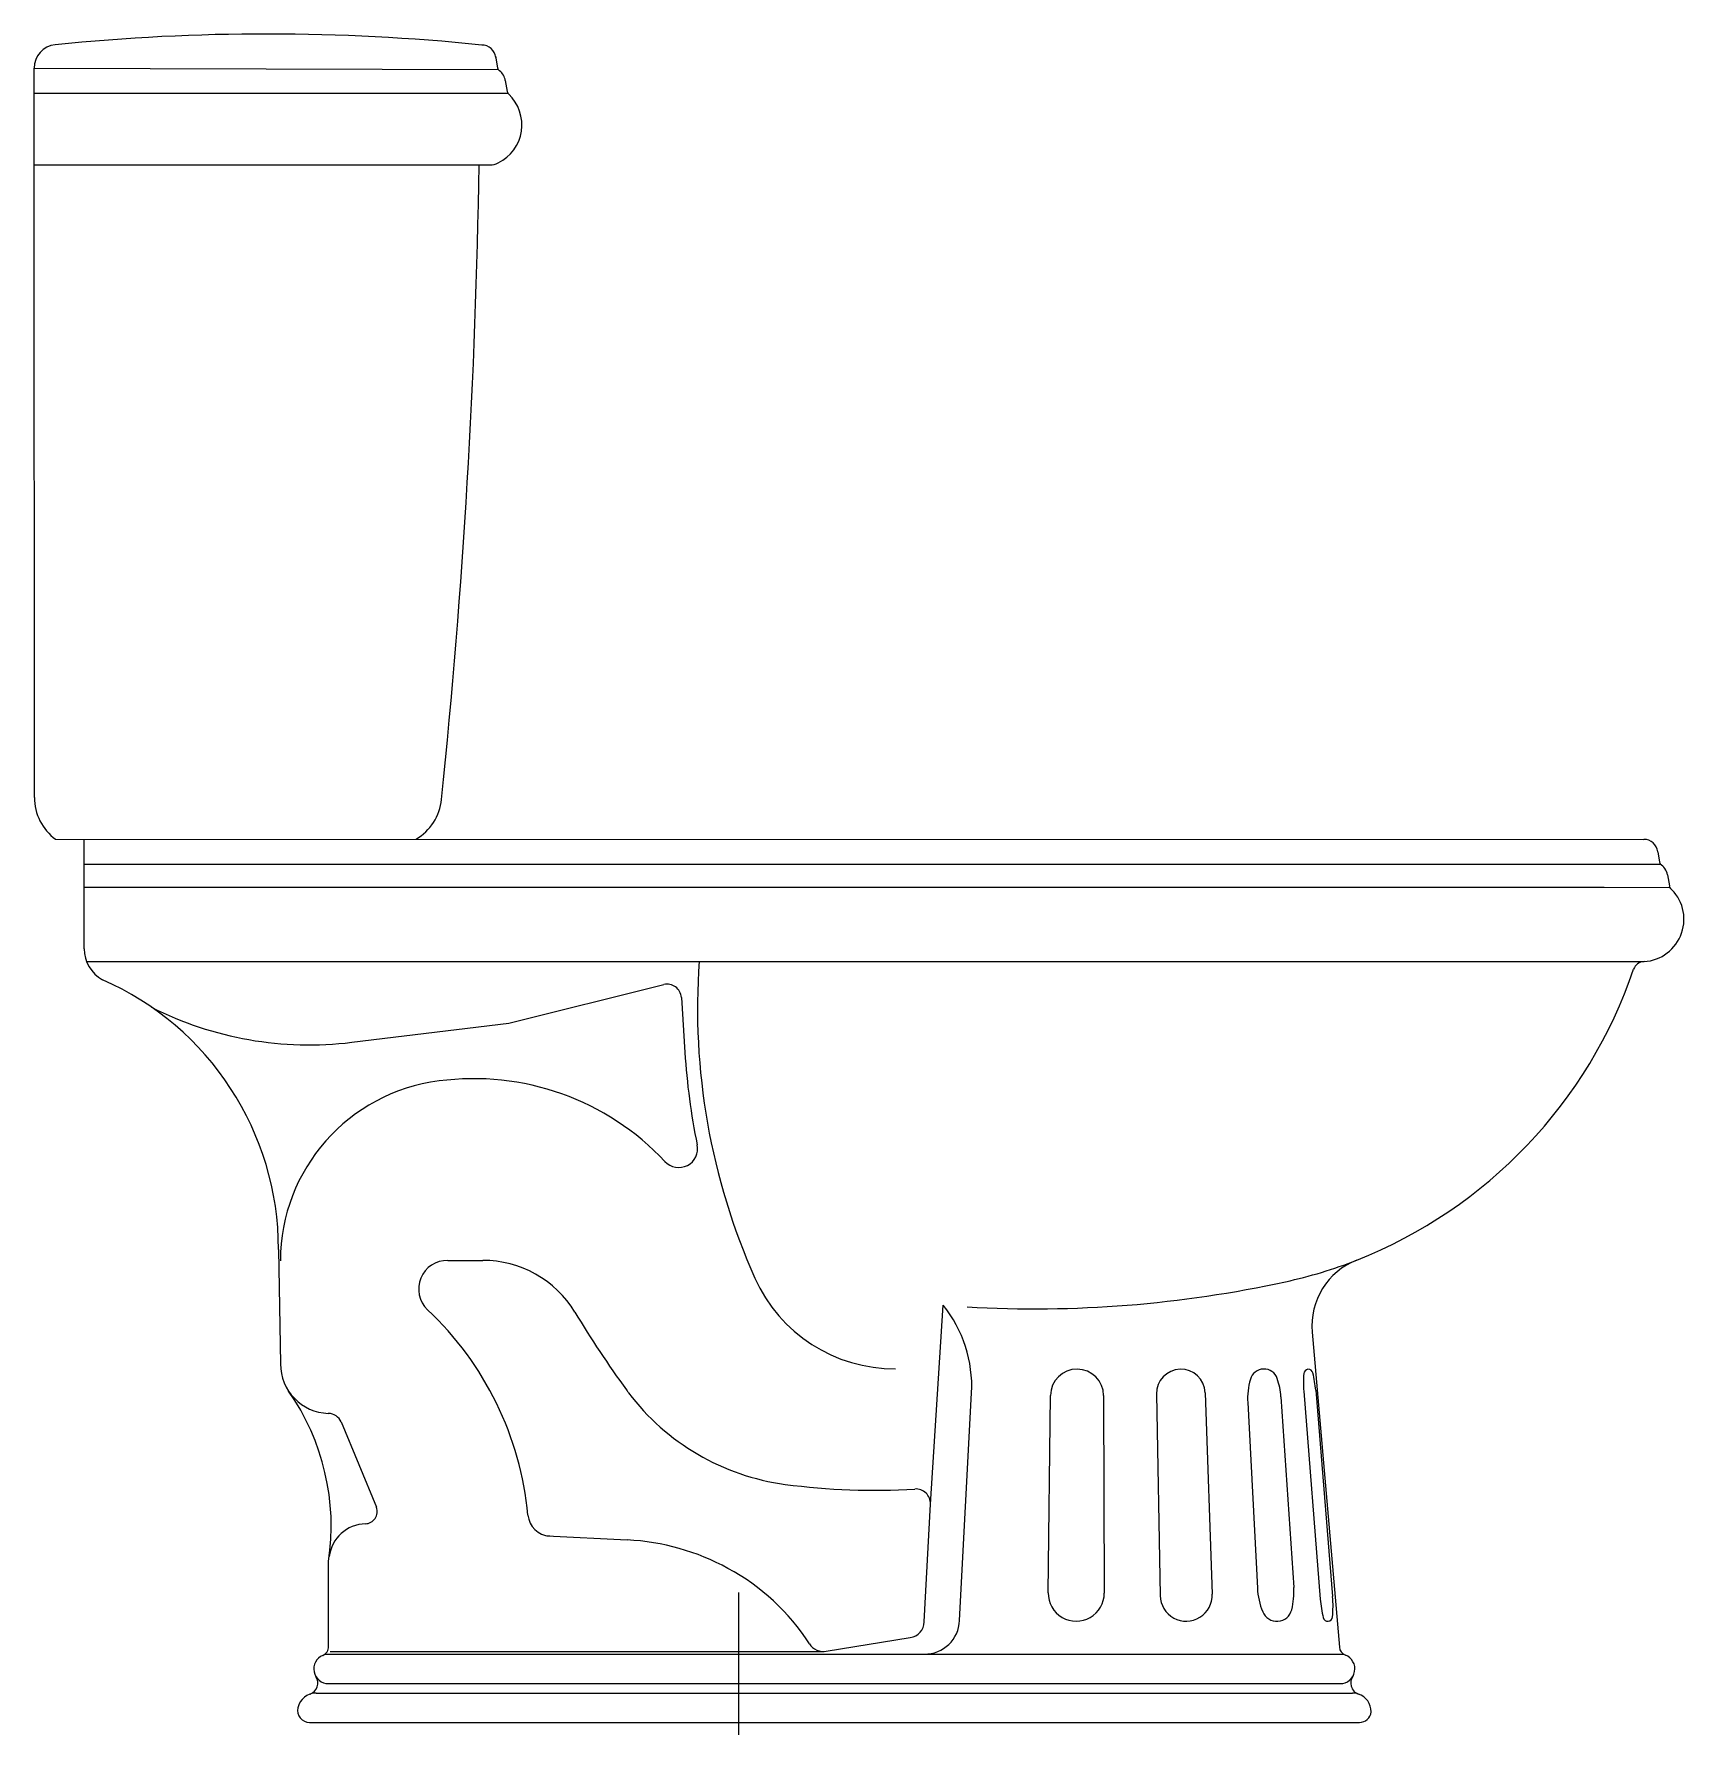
# Model space of a CAD drawing. Extents: x -656.715 to -656.014, y 546.851 to 547.574.
import ezdxf

# ---------------------------------------------------------------- set-up
doc = ezdxf.new("R2010")
doc.units = 0
doc.header["$LTSCALE"] = 0.280015
doc.header["$MEASUREMENT"] = 0
doc.linetypes.add('AXES', pattern=[0.54, 0.3, -0.08, 0.08, -0.08])
doc.linetypes.add('CONTINU', pattern=[0])
doc.layers.get('0').update_dxf_attribs({"linetype": 'CONTINUOUS'})
doc.layers.add('DECA_EIXOS', color=5, linetype='AXES')

msp = doc.modelspace()

# ---------------------------------------------------------------- linework, layer by layer
at = {"linetype": 'CONTINU'}
for p, q in [((-656.02139, 547.21669), (-656.02056, 547.21199)), ((-656.04816, 547.2115), (-656.02044, 547.21132)), ((-656.17217, 547.02255), (-656.16064, 546.88873)), ((-656.58973, 546.88903), (-656.58973, 546.92513)), ((-656.59133, 546.88576), (-656.1589, 546.88576)), ((-656.58899, 546.88691), (-656.37939, 546.88691)), ((-656.59498, 546.86926), (-656.15513, 546.86926)), ((-656.58977, 546.87326), (-656.16035, 546.87326)), ((-656.59781, 546.85676), (-656.15213, 546.85676))]:
    msp.add_line(p, q, dxfattribs=at)
for points in [[(-656.70574, 547.56917, 0.38594), (-656.71473, 547.55922)], [(-656.52471, 547.56903, 0.051004), (-656.70574, 547.56917)], [(-656.51876, 547.5638, 0.377069), (-656.52471, 547.56903)], [(-656.51798, 547.55938, 0.20075), (-656.51715, 547.55808)], [(-656.5147, 547.55397, 0.208912), (-656.51715, 547.55808)], [(-656.51768, 547.519, 0.522289), (-656.51327, 547.54817)], [(-656.51387, 547.54928, 0.160847), (-656.51327, 547.54817)], [(-656.52128, 547.51816, 0.115362), (-656.51768, 547.519)], [(-656.5418, 547.24871, 0.02213), (-656.52584, 547.51816)], [(-656.71461, 547.24952, 0.238564), (-656.70561, 547.23178)], [(-656.55261, 547.23177, 0.240151), (-656.5418, 547.24871)], [(-656.02545, 547.22652, 0.37702), (-656.0314, 547.23175)], [(-656.02467, 547.22209, 0.19801), (-656.02385, 547.2208)], [(-656.02139, 547.21669, 0.242723), (-656.02452, 547.22121)], [(-656.69348, 547.18531, 0.274539), (-656.68567, 547.17213)], [(-656.43241, 547.18001, 0.123262), (-656.40877, 547.04544)], [(-656.0313, 547.17989, 0.310534), (-656.03571, 547.1766)], [(-656.61098, 547.05764, 0.297524), (-656.68567, 547.17213)], [(-656.15324, 547.05309, 0.219942), (-656.03571, 547.1766)], [(-656.43997, 547.16463, 0.467787), (-656.4474, 547.17007)], [(-656.6649, 547.16046, 0.148673), (-656.57991, 547.14557)], [(-656.43848, 547.1413, 0.034831), (-656.43323, 547.10201)], [(-656.54284, 547.12916, 0.377736), (-656.61016, 547.05277)], [(-656.44691, 547.09493, 0.242168), (-656.54284, 547.12916)], [(-656.44691, 547.09493, 0.756526), (-656.43323, 547.10201)], [(-656.53907, 547.05294, 0.685606), (-656.54772, 547.032)], [(-656.48514, 547.031, 0.263174), (-656.52431, 547.05294)], [(-656.1835, 547.0439, 0.039989), (-656.15324, 547.05309)], [(-656.15324, 547.05309, 0.33252), (-656.17217, 547.02255)], [(-656.40877, 547.04544, 0.297415), (-656.34905, 547.00695)], [(-656.31858, 547.0332, 0.06806), (-656.1835, 547.0439)], [(-656.5051, 546.94481, 0.183159), (-656.54772, 547.032)], [(-656.48514, 547.031, 0.022445), (-656.46325, 546.99794)], [(-656.31676, 546.99666, 0.184344), (-656.32881, 547.03398)], [(-656.61016, 547.00901, 0.405346), (-656.58983, 546.98802)], [(-656.2607, 546.99554, 0.992608), (-656.28328, 546.99564)], [(-656.2176, 546.99679, 0.991454), (-656.23828, 546.99623)], [(-656.187, 547.00278, 0.734176), (-656.19842, 547.00248)], [(-656.17185, 547.00519, 0.859931), (-656.17579, 547.00487)], [(-656.19842, 547.00248, 0.083688), (-656.19954, 546.99257)], [(-656.18543, 546.99501, 0.066321), (-656.187, 547.00278)], [(-656.17579, 547.00487, 0.037467), (-656.17576, 546.99739)], [(-656.17069, 546.99781, 0.037518), (-656.17185, 547.00519)], [(-656.46325, 546.99794, 0.003798), (-656.46238, 546.99676)], [(-656.46238, 546.99676, 0.200715), (-656.39588, 546.95787)], [(-656.58433, 546.98437, 0.284695), (-656.58983, 546.98802)], [(-656.39588, 546.95787, 0.048446), (-656.34084, 546.95588)], [(-656.33423, 546.94949, 0.447935), (-656.34084, 546.95588)], [(-656.5051, 546.94481, 0.377646), (-656.49584, 546.93595)], [(-656.42017, 546.9222, 0.112391), (-656.4629, 546.93426)], [(-656.38562, 546.89016, 0.125138), (-656.42017, 546.9222)], [(-656.19542, 546.91383, 0.086559), (-656.19317, 546.90376)], [(-656.18086, 546.90465, 0.079042), (-656.18001, 546.91404)], [(-656.28426, 546.91181, 1.007485), (-656.26043, 546.91171)], [(-656.23671, 546.91064, 1.009134), (-656.21457, 546.91123)], [(-656.16873, 546.90915, 0.039962), (-656.16746, 546.90127)], [(-656.16353, 546.90157, 0.043268), (-656.1635, 546.91021)], [(-656.34281, 546.89279, 0.358895), (-656.33685, 546.89943)], [(-656.33681, 546.88576, 0.400574), (-656.32183, 546.90006)], [(-656.19317, 546.90376, 0.724079), (-656.18086, 546.90465)], [(-656.16746, 546.90127, 0.853303), (-656.16353, 546.90157)], [(-656.38562, 546.89016, 0.297606), (-656.37843, 546.887)], [(-656.15478, 546.87658, 0.511397), (-656.15248, 546.8688)], [(-656.15248, 546.8688, 0.083251), (-656.15513, 546.86926)], [(-656.14713, 546.86126, 0.318305), (-656.15248, 546.8688)], [(-656.15213, 546.85676, 0.381427), (-656.14713, 546.86126, 0.401399)]]:
    msp.add_lwpolyline(points, format="xyb", dxfattribs=at)
for points in [[(-656.51885, 547.56434), (-656.51798, 547.55938)], [(-656.71473, 547.55922), (-656.5177, 547.55865)], [(-656.71473, 547.51879), (-656.71473, 547.55922)], [(-656.71476, 547.54867), (-656.51366, 547.54867)], [(-656.5147, 547.55397), (-656.51387, 547.54928)], [(-656.71461, 547.24952), (-656.71473, 547.51879)], [(-656.71473, 547.51816), (-656.52128, 547.51816)], [(-656.70561, 547.23178), (-656.0314, 547.23175)], [(-656.69348, 547.18531), (-656.69348, 547.23178)], [(-656.02545, 547.22652), (-656.02467, 547.22209)], [(-656.69348, 547.22121), (-656.02452, 547.22121)], [(-656.69348, 547.2115), (-656.04816, 547.2115)], [(-656.69247, 547.17989), (-656.0313, 547.17989)], [(-656.51326, 547.15372), (-656.4474, 547.17007)], [(-656.43997, 547.16463), (-656.43848, 547.1413)], [(-656.57991, 547.14557), (-656.51326, 547.15372)], [(-656.61098, 547.05764), (-656.61016, 547.00901)], [(-656.53907, 547.05294), (-656.52431, 547.05294)], [(-656.33423, 546.94949), (-656.32881, 547.03398)], [(-656.32183, 546.90006), (-656.31676, 546.99666)], [(-656.28426, 546.91181), (-656.28328, 546.99564)], [(-656.2607, 546.99554), (-656.26043, 546.91171)], [(-656.23828, 546.99623), (-656.23671, 546.91064)], [(-656.2176, 546.99679), (-656.21457, 546.91123)], [(-656.19954, 546.99257), (-656.19542, 546.91383)], [(-656.18543, 546.99501), (-656.18001, 546.91404)], [(-656.17576, 546.99739), (-656.16873, 546.90915)], [(-656.17069, 546.99781), (-656.1635, 546.91021)], [(-656.58433, 546.98437), (-656.56936, 546.94814)], [(-656.33685, 546.89943), (-656.33423, 546.94949)], [(-656.49706, 546.93601), (-656.4629, 546.93426)], [(-656.37843, 546.887), (-656.34281, 546.89279)]]:
    msp.add_lwpolyline(points, dxfattribs=at)
for centre, radius, start, end in [((-656.03233, 547.19783), 0.01798, 273.28689, 48.61853), ((-656.68861, 546.94008), 0.1, 351.39966, 34.97506), ((-656.57425, 546.94633), 0.00521, 271.39683, 20.31043), ((-656.58977, 546.87951), 0.00625, 113.12908, 270), ((-656.16029, 546.8795), 0.00624, 269.50845, 69.36013), ((-656.59926, 546.87351), 0.00498, 289.64589, 32.55677), ((-656.59498, 546.86126), 0.00799, 89.9964, 167.88746), ((-656.59781, 546.86186), 0.0051, 167.73064, 270.00002)]:
    msp.add_arc(centre, radius, start, end, dxfattribs=at)
at = {"linetype": 'CONTINUOUS'}
for centre, radius, start, end in [((-656.0185, 547.21239), 0.0021, 190.00049, 226.46318), ((-656.57357, 546.92513), 0.016, 91.81969, 172.59559), ((-656.59373, 546.88896), 0.004, 292.20903, 0.91997), ((-656.15656, 546.88914), 0.0041, 184.92415, 248.82099)]:
    msp.add_arc(centre, radius, start, end, dxfattribs=at)
at = {"layer": 'DECA_EIXOS'}
msp.add_lwpolyline([(-656.41559, 546.85144), (-656.41559, 546.91201)], dxfattribs=at)

doc.saveas('drawing.dxf')
